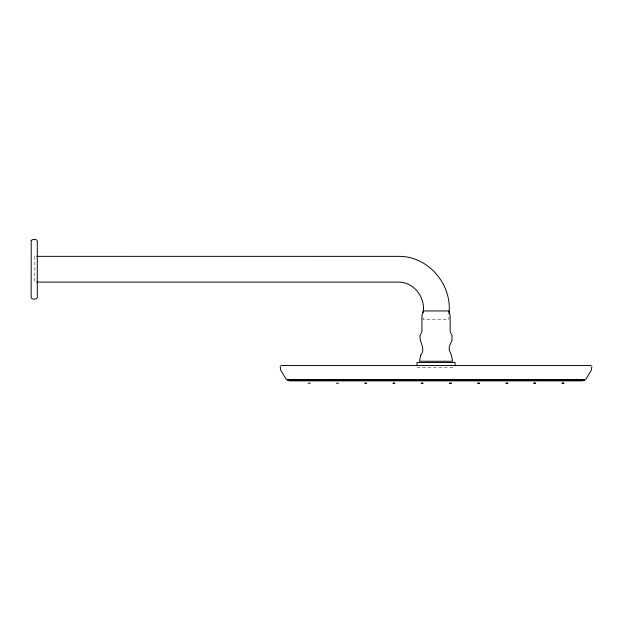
<?xml version="1.0" encoding="UTF-8"?>
<svg xmlns="http://www.w3.org/2000/svg" width="623" height="623" viewBox="0 0 623 623"><rect width="100%" height="100%" fill="white"/><g stroke="black" fill="none" stroke-linecap="round" stroke-linejoin="round"><path stroke-width="0.47" stroke-dasharray="3.12 2.34" d="M417.013 367.383L455.047 367.383M448.91 316.671L448.91 319.537L423.149 319.537L423.149 315.721M34.833 256.349L34.833 282.11"/><path stroke-width="0.93" d="M289.446 380.373L289.781 380.855M36.773 256.349L399.172 256.365C428.577 256.217 452.594 284.921 448.91 313.813M36.773 282.11L398.619 282.118C414.194 282.048 425.813 297.903 423.149 312.855M281.012 365.545L591.056 365.545M289.781 380.879L582.279 380.879M365.148 383.215L366.363 383.215M393.37 383.215L394.585 383.215M421.584 383.215L422.807 383.215M449.806 383.215L451.356 383.215L449.261 383.215M478.02 383.215L479.578 383.215L477.483 383.215M506.242 383.215L507.792 383.215L505.697 383.215M534.464 383.215C538.996 383.215 530.601 383.215 535.134 383.215M562.678 383.215C567.218 383.215 558.815 383.215 563.356 383.215M310.262 383.215L308.167 383.215M338.484 383.215L336.381 383.215M366.698 383.215L364.603 383.215M394.92 383.215L392.825 383.215M423.134 383.215L421.039 383.215M591.85 366.34L591.445 369.914L586.118 378.971L584.919 379.656L287.148 379.656L285.941 378.971L280.615 369.914L280.21 366.34M455.047 365.748L455.047 362.477L417.013 362.477L417.013 365.748M31.228 240.431L31.15 297.638C31.796 299.671 36.64 299.671 37.287 297.638L37.287 240.828C36.609 238.78 32.513 239.131 31.228 240.431M584.608 380.022L584.117 380.513L287.943 380.513L287.452 380.022L287.943 379.532L584.117 379.532L584.608 380.022M420.696 355.118L419.466 361.254L452.594 361.254L451.371 355.118L449.284 350.212L449.284 346.528L451.979 340.392L451.979 335.486L450.141 331.802L450.141 315.853L448.918 310.947L423.157 310.947L421.919 315.853L421.919 331.802L420.081 335.486C418.983 342.362 426.225 348.615 420.696 355.118"/></g></svg>
